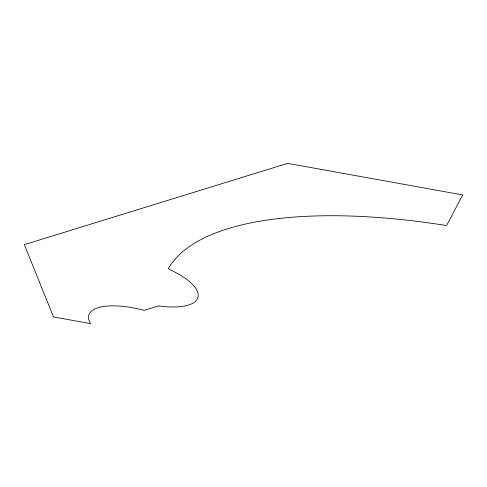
<?xml version="1.0" encoding="UTF-8"?>
<svg xmlns="http://www.w3.org/2000/svg" width="487" height="487" viewBox="0 0 487 487"><rect width="100%" height="100%" fill="white"/><g stroke="black" fill="none" stroke-linecap="round" stroke-linejoin="round"><path stroke-width="0.73" d="M462.65 194.928L446.609 225.554A380.408 138.801 16.2 0 0 168.283 268.678L177.652 273.554A56.23 20.515 16.2 0 1 197.156 299.249A56.23 20.515 16.2 0 1 158.573 305.909L144.146 310.365A54.958 20.052 16.2 0 0 90.625 323.642L53.509 316.946L24.35 244.644L287.671 163.358L462.65 194.928"/></g></svg>
